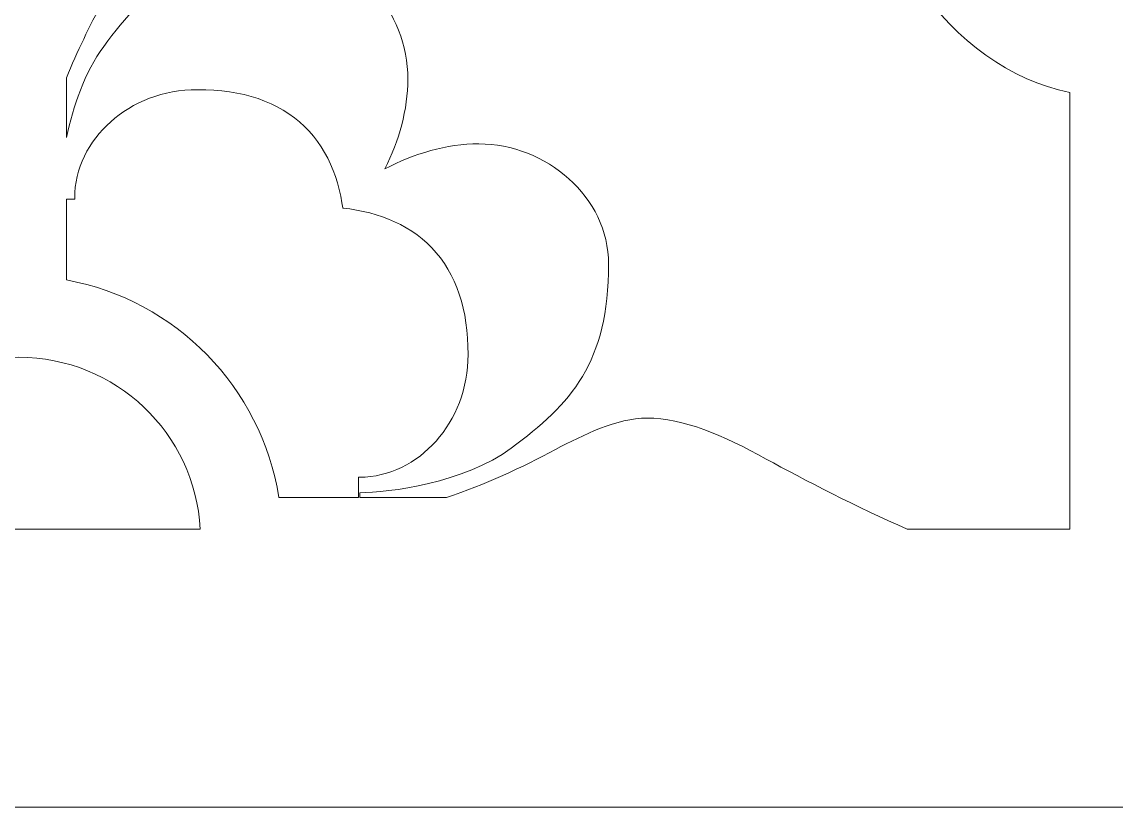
# Model space of a CAD drawing. Header units: centimetres. Extents: x -8.7 to 2, y -6.7 to 8.4.
# Drawn here: x -7.383 to -6.272, y -6.703 to -5.905 of the extents above; entities that cross this region are included whole.
import ezdxf

# ---------------------------------------------------------------- set-up
doc = ezdxf.new("R2010")
doc.units = ezdxf.units.CM
doc.header["$MEASUREMENT"] = 0
doc.layers.add('layer 1', color=7, linetype='Continuous')

msp = doc.modelspace()

# ---------------------------------------------------------------- linework, layer by layer
at = {"layer": 'layer 1', "color": 177, "lineweight": 9}
for points, knots in [([(-8.7169, -6.70279), (-8.7169, -6.70279), (-8.7169, -5.65469), (-8.7169, -5.65469), (-8.7169, -5.65469), (-8.7169, -5.65469), (-8.7169, -5.56045), (-8.7169, -5.56045), (-8.7169, -5.56045), (-8.7169, -5.56045), (-8.7169, -5.22248), (-8.7169, -5.22248), (-8.7169, -5.22248), (-8.7169, -5.22248), (-8.7169, -5.05978), (-8.7169, -5.05978), (-8.7169, -5.05978), (-8.7169, -5.05978), (-8.7169, -3.57526), (-8.7169, -3.57526), (-8.7169, -3.57526), (-8.7169, -3.57526), (-8.7169, -3.48102), (-8.7169, -3.48102), (-8.7169, -3.48102), (-8.7169, -3.48102), (-8.7169, -3.14306), (-8.7169, -3.14306), (-8.7169, -3.14306), (-8.7169, -3.14306), (-8.7169, -2.98035), (-8.7169, -2.98035), (-8.7169, -2.98035), (-8.7169, -2.98035), (-8.7169, -1.49584), (-8.7169, -1.49584), (-8.7169, -1.49584), (-8.7169, -1.49584), (-8.7169, -1.4016), (-8.7169, -1.4016), (-8.7169, -1.4016), (-8.7169, -1.4016), (-8.7169, -1.06363), (-8.7169, -1.06363), (-8.7169, -1.06363), (-8.7169, -1.06363), (-8.7169, -0.90093), (-8.7169, -0.90093), (-8.7169, -0.90093), (-8.7169, -0.90093), (-8.7169, 0.58359), (-8.7169, 0.58359), (-8.7169, 0.58359), (-8.7169, 0.58359), (-8.7169, 0.67783), (-8.7169, 0.67783), (-8.7169, 0.67783), (-8.7169, 0.67783), (-8.7169, 1.01579), (-8.7169, 1.01579), (-8.7169, 1.01579), (-8.7169, 1.01579), (-8.7169, 1.1785), (-8.7169, 1.1785), (-8.7169, 1.1785), (-8.7169, 1.1785), (-8.7169, 2.66301), (-8.7169, 2.66301), (-8.7169, 2.66301), (-8.7169, 2.66301), (-8.7169, 2.75725), (-8.7169, 2.75725), (-8.7169, 2.75725), (-8.7169, 2.75725), (-8.7169, 3.09522), (-8.7169, 3.09522), (-8.7169, 3.09522), (-8.7169, 3.09522), (-8.7169, 3.25792), (-8.7169, 3.25792), (-8.7169, 3.25792), (-8.7169, 3.25792), (-8.7169, 4.74243), (-8.7169, 4.74243), (-8.7169, 4.74243), (-8.7169, 4.74243), (-8.7169, 4.83668), (-8.7169, 4.83668), (-8.7169, 4.83668), (-8.7169, 4.83668), (-8.7169, 5.17464), (-8.7169, 5.17464), (-8.7169, 5.17464), (-8.7169, 5.17464), (-8.7169, 5.33735), (-8.7169, 5.33735), (-8.7169, 5.33735), (-8.7169, 5.33735), (-8.7169, 6.82186), (-8.7169, 6.82186), (-8.7169, 6.82186), (-8.7169, 6.82186), (-8.7169, 6.9161), (-8.7169, 6.9161), (-8.7169, 6.9161), (-8.7169, 6.9161), (-8.7169, 7.25407), (-8.7169, 7.25407), (-8.7169, 7.25407), (-8.7169, 7.25407), (-8.7169, 7.41677), (-8.7169, 7.41677), (-8.7169, 7.41677), (-8.7169, 7.41677), (-8.7169, 8.37754), (-8.7169, 8.37754), (-8.7169, 8.37754), (-8.7169, 8.37754), (-7.98536, 8.37754), (-7.98536, 8.37754), (-7.98536, 8.37754), (-7.98536, 8.37754), (-7.82032, 8.37754), (-7.82032, 8.37754), (-7.82032, 8.37754), (-7.82032, 8.37754), (-7.40775, 8.37754), (-7.40775, 8.37754), (-7.40775, 8.37754), (-7.40775, 8.37754), (-7.33799, 8.37754), (-7.33799, 8.37754), (-7.33799, 8.37754), (-7.33799, 8.37754), (-6.94873, 8.37754), (-6.94873, 8.37754), (-6.94873, 8.37754), (-6.94873, 8.37754), (-6.78737, 8.37754), (-6.78737, 8.37754), (-6.78737, 8.37754), (-6.78737, 8.37754), (-5.77977, 8.37754), (-5.77977, 8.37754), (-5.77977, 8.37754), (-5.77977, 8.37754), (-5.61473, 8.37754), (-5.61473, 8.37754), (-5.61473, 8.37754), (-5.61473, 8.37754), (-5.20216, 8.37754), (-5.20216, 8.37754), (-5.20216, 8.37754), (-5.20216, 8.37754), (-5.1324, 8.37754), (-5.1324, 8.37754), (-5.1324, 8.37754), (-5.1324, 8.37754), (-4.74314, 8.37754), (-4.74314, 8.37754), (-4.74314, 8.37754), (-4.74314, 8.37754), (-4.58178, 8.37754), (-4.58178, 8.37754), (-4.58178, 8.37754), (-4.58178, 8.37754), (-3.85015, 8.37754), (-3.85015, 8.37754), (-3.85015, 8.37754), (-3.85015, 8.37754), (-3.85015, 7.36066), (-3.85015, 7.36066), (-3.85015, 7.36066), (-3.85015, 7.36066), (-3.85015, 7.26641), (-3.85015, 7.26641), (-3.85015, 7.26641), (-3.85015, 7.26641), (-3.85015, 6.9286), (-3.85015, 6.9286), (-3.85015, 6.9286), (-3.85015, 6.9286), (-3.85015, 6.77755), (-3.85015, 6.77755), (-3.85015, 6.77755), (-3.85015, 6.77755), (-3.85015, 5.24221), (-3.85015, 5.24221), (-3.85015, 5.24221), (-3.85015, 5.24221), (-3.85015, 5.14795), (-3.85015, 5.14795), (-3.85015, 5.14795), (-3.85015, 5.14795), (-3.85015, 4.81014), (-3.85015, 4.81014), (-3.85015, 4.81014), (-3.85015, 4.81014), (-3.85015, 4.65909), (-3.85015, 4.65909), (-3.85015, 4.65909), (-3.85015, 4.65909), (-3.85015, 3.17448), (-3.85015, 3.17448), (-3.85015, 3.17448), (-3.85015, 3.17448), (-3.85015, 3.08022), (-3.85015, 3.08022), (-3.85015, 3.08022), (-3.85015, 3.08022), (-3.85015, 2.74242), (-3.85015, 2.74242), (-3.85015, 2.74242), (-3.85015, 2.74242), (-3.85015, 2.59137), (-3.85015, 2.59137), (-3.85015, 2.59137), (-3.85015, 2.59137), (-3.85015, 1.10676), (-3.85015, 1.10676), (-3.85015, 1.10676), (-3.85015, 1.10676), (-3.85015, 1.0125), (-3.85015, 1.0125), (-3.85015, 1.0125), (-3.85015, 1.0125), (-3.85015, 0.6747), (-3.85015, 0.6747), (-3.85015, 0.6747), (-3.85015, 0.6747), (-3.85015, 0.52364), (-3.85015, 0.52364), (-3.85015, 0.52364), (-3.85015, 0.52364), (-3.85015, -0.96097), (-3.85015, -0.96097), (-3.85015, -0.96097), (-3.85015, -0.96097), (-3.85015, -1.05523), (-3.85015, -1.05523), (-3.85015, -1.05523), (-3.85015, -1.05523), (-3.85015, -1.39303), (-3.85015, -1.39303), (-3.85015, -1.39303), (-3.85015, -1.39303), (-3.85015, -1.54408), (-3.85015, -1.54408), (-3.85015, -1.54408), (-3.85015, -1.54408), (-3.85015, -3.02869), (-3.85015, -3.02869), (-3.85015, -3.02869), (-3.85015, -3.02869), (-3.85015, -3.12295), (-3.85015, -3.12295), (-3.85015, -3.12295), (-3.85015, -3.12295), (-3.85015, -3.46075), (-3.85015, -3.46075), (-3.85015, -3.46075), (-3.85015, -3.46075), (-3.85015, -3.61181), (-3.85015, -3.61181), (-3.85015, -3.61181), (-3.85015, -3.61181), (-3.85015, -5.09642), (-3.85015, -5.09642), (-3.85015, -5.09642), (-3.85015, -5.09642), (-3.85015, -5.19068), (-3.85015, -5.19068), (-3.85015, -5.19068), (-3.85015, -5.19068), (-3.85015, -5.52848), (-3.85015, -5.52848), (-3.85015, -5.52848), (-3.85015, -5.52848), (-3.85015, -5.67953), (-3.85015, -5.67953), (-3.85015, -5.67953), (-3.85015, -5.67953), (-3.85015, -6.70279), (-3.85015, -6.70279), (-3.85015, -6.70279), (-3.85015, -6.70279), (-4.58169, -6.70279), (-4.58169, -6.70279), (-4.58169, -6.70279), (-4.58169, -6.70279), (-4.7476, -6.70279), (-4.7476, -6.70279), (-4.7476, -6.70279), (-4.7476, -6.70279), (-5.1324, -6.70279), (-5.1324, -6.70279), (-5.1324, -6.70279), (-5.1324, -6.70279), (-5.20216, -6.70279), (-5.20216, -6.70279), (-5.20216, -6.70279), (-5.20216, -6.70279), (-5.61759, -6.70279), (-5.61759, -6.70279), (-5.61759, -6.70279), (-5.61759, -6.70279), (-5.77971, -6.70279), (-5.77971, -6.70279), (-5.77971, -6.70279), (-5.77971, -6.70279), (-6.78728, -6.70279), (-6.78728, -6.70279), (-6.78728, -6.70279), (-6.78728, -6.70279), (-6.95319, -6.70279), (-6.95319, -6.70279), (-6.95319, -6.70279), (-6.95319, -6.70279), (-7.33799, -6.70279), (-7.33799, -6.70279), (-7.33799, -6.70279), (-7.33799, -6.70279), (-7.40775, -6.70279), (-7.40775, -6.70279), (-7.40775, -6.70279), (-7.40775, -6.70279), (-7.82318, -6.70279), (-7.82318, -6.70279), (-7.82318, -6.70279), (-7.82318, -6.70279), (-7.9853, -6.70279), (-7.9853, -6.70279), (-7.9853, -6.70279), (-7.9853, -6.70279), (-8.7169, -6.70279), (-8.7169, -6.70279)], [0, 0, 0, 0, 0.0117647, 0.0117647, 0.0117647, 0.0117647, 0.0235294, 0.0235294, 0.0235294, 0.0235294, 0.0352941, 0.0352941, 0.0352941, 0.0352941, 0.0470588, 0.0470588, 0.0470588, 0.0470588, 0.0588235, 0.0588235, 0.0588235, 0.0588235, 0.0705882, 0.0705882, 0.0705882, 0.0705882, 0.0823529, 0.0823529, 0.0823529, 0.0823529, 0.0941176, 0.0941176, 0.0941176, 0.0941176, 0.1058824, 0.1058824, 0.1058824, 0.1058824, 0.1176471, 0.1176471, 0.1176471, 0.1176471, 0.1294118, 0.1294118, 0.1294118, 0.1294118, 0.1411765, 0.1411765, 0.1411765, 0.1411765, 0.1529412, 0.1529412, 0.1529412, 0.1529412, 0.1647059, 0.1647059, 0.1647059, 0.1647059, 0.1764706, 0.1764706, 0.1764706, 0.1764706, 0.1882353, 0.1882353, 0.1882353, 0.1882353, 0.2, 0.2, 0.2, 0.2, 0.2117647, 0.2117647, 0.2117647, 0.2117647, 0.2235294, 0.2235294, 0.2235294, 0.2235294, 0.2352941, 0.2352941, 0.2352941, 0.2352941, 0.2470588, 0.2470588, 0.2470588, 0.2470588, 0.2588235, 0.2588235, 0.2588235, 0.2588235, 0.2705882, 0.2705882, 0.2705882, 0.2705882, 0.2823529, 0.2823529, 0.2823529, 0.2823529, 0.2941176, 0.2941176, 0.2941176, 0.2941176, 0.3058824, 0.3058824, 0.3058824, 0.3058824, 0.3176471, 0.3176471, 0.3176471, 0.3176471, 0.3294118, 0.3294118, 0.3294118, 0.3294118, 0.3411765, 0.3411765, 0.3411765, 0.3411765, 0.3529412, 0.3529412, 0.3529412, 0.3529412, 0.3647059, 0.3647059, 0.3647059, 0.3647059, 0.3764706, 0.3764706, 0.3764706, 0.3764706, 0.3882353, 0.3882353, 0.3882353, 0.3882353, 0.4, 0.4, 0.4, 0.4, 0.4117647, 0.4117647, 0.4117647, 0.4117647, 0.4235294, 0.4235294, 0.4235294, 0.4235294, 0.4352941, 0.4352941, 0.4352941, 0.4352941, 0.4470588, 0.4470588, 0.4470588, 0.4470588, 0.4588235, 0.4588235, 0.4588235, 0.4588235, 0.4705882, 0.4705882, 0.4705882, 0.4705882, 0.4823529, 0.4823529, 0.4823529, 0.4823529, 0.4941176, 0.4941176, 0.4941176, 0.4941176, 0.5058824, 0.5058824, 0.5058824, 0.5058824, 0.5176471, 0.5176471, 0.5176471, 0.5176471, 0.5294118, 0.5294118, 0.5294118, 0.5294118, 0.5411765, 0.5411765, 0.5411765, 0.5411765, 0.5529412, 0.5529412, 0.5529412, 0.5529412, 0.5647059, 0.5647059, 0.5647059, 0.5647059, 0.5764706, 0.5764706, 0.5764706, 0.5764706, 0.5882353, 0.5882353, 0.5882353, 0.5882353, 0.6, 0.6, 0.6, 0.6, 0.6117647, 0.6117647, 0.6117647, 0.6117647, 0.6235294, 0.6235294, 0.6235294, 0.6235294, 0.6352941, 0.6352941, 0.6352941, 0.6352941, 0.6470588, 0.6470588, 0.6470588, 0.6470588, 0.6588235, 0.6588235, 0.6588235, 0.6588235, 0.6705882, 0.6705882, 0.6705882, 0.6705882, 0.6823529, 0.6823529, 0.6823529, 0.6823529, 0.6941176, 0.6941176, 0.6941176, 0.6941176, 0.7058824, 0.7058824, 0.7058824, 0.7058824, 0.7176471, 0.7176471, 0.7176471, 0.7176471, 0.7294118, 0.7294118, 0.7294118, 0.7294118, 0.7411765, 0.7411765, 0.7411765, 0.7411765, 0.7529412, 0.7529412, 0.7529412, 0.7529412, 0.7647059, 0.7647059, 0.7647059, 0.7647059, 0.7764706, 0.7764706, 0.7764706, 0.7764706, 0.7882353, 0.7882353, 0.7882353, 0.7882353, 0.8, 0.8, 0.8, 0.8, 0.8117647, 0.8117647, 0.8117647, 0.8117647, 0.8235294, 0.8235294, 0.8235294, 0.8235294, 0.8352941, 0.8352941, 0.8352941, 0.8352941, 0.8470588, 0.8470588, 0.8470588, 0.8470588, 0.8588235, 0.8588235, 0.8588235, 0.8588235, 0.8705882, 0.8705882, 0.8705882, 0.8705882, 0.8823529, 0.8823529, 0.8823529, 0.8823529, 0.8941176, 0.8941176, 0.8941176, 0.8941176, 0.9058824, 0.9058824, 0.9058824, 0.9058824, 0.9176471, 0.9176471, 0.9176471, 0.9176471, 0.9294118, 0.9294118, 0.9294118, 0.9294118, 0.9411765, 0.9411765, 0.9411765, 0.9411765, 0.9529412, 0.9529412, 0.9529412, 0.9529412, 0.9647059, 0.9647059, 0.9647059, 0.9647059, 0.9764706, 0.9764706, 0.9764706, 0.9764706, 1, 1, 1, 1]), ([(-6.31871, -6.42038), (-6.31871, -6.42038), (-6.31871, -5.97695), (-6.31871, -5.97695), (-6.31871, -5.97695), (-6.44042, -5.95234), (-6.53464, -5.81874), (-6.54115, -5.65483), (-6.54115, -5.65483), (-6.72212, -5.65274), (-6.86926, -5.54384), (-6.87959, -5.40691), (-6.87959, -5.40691), (-6.87959, -5.40691), (-7.07468, -5.46628), (-7.07468, -5.46628), (-7.07468, -5.46628), (-7.07468, -5.46628), (-7.29887, -5.39806), (-7.29887, -5.39806), (-7.29887, -5.39806), (-7.29887, -5.39806), (-7.35442, -5.58814), (-7.35442, -5.58814), (-7.35442, -5.58814), (-7.33935, -5.61877), (-7.32383, -5.64818), (-7.3112, -5.67144), (-7.3112, -5.67144), (-7.28676, -5.7154), (-7.26967, -5.75571), (-7.26967, -5.79236), (-7.26967, -5.79236), (-7.26967, -5.8229), (-7.28676, -5.85711), (-7.30143, -5.8852), (-7.30143, -5.8852), (-7.31433, -5.9095), (-7.32723, -5.93541), (-7.33799, -5.96227), (-7.33799, -5.96227), (-7.33799, -5.96227), (-7.33799, -6.02267), (-7.33799, -6.02267), (-7.33799, -6.02267), (-7.33138, -5.99156), (-7.31966, -5.95655), (-7.3002, -5.9304), (-7.3002, -5.9304), (-7.25501, -5.86931), (-7.21349, -5.83146), (-7.11331, -5.83146), (-7.11331, -5.83146), (-7.0449, -5.83146), (-6.99117, -5.89496), (-6.99117, -5.96338), (-6.99117, -5.96338), (-6.99117, -5.99433), (-7.00017, -6.02629), (-7.01445, -6.0546), (-7.01445, -6.0546), (-6.98516, -6.03913), (-6.95163, -6.02924), (-6.9192, -6.02924), (-6.9192, -6.02924), (-6.85078, -6.02924), (-6.78728, -6.08298), (-6.78728, -6.15138), (-6.78728, -6.15138), (-6.78728, -6.25156), (-6.82513, -6.29308), (-6.88622, -6.33827), (-6.88622, -6.33827), (-6.93384, -6.3737), (-7.01081, -6.38348), (-7.04013, -6.38348), (-7.04013, -6.38348), (-7.04013, -6.38348), (-7.04013, -6.38823), (-7.04013, -6.38823), (-7.04013, -6.38823), (-7.04013, -6.38823), (-6.95203, -6.38823), (-6.95203, -6.38823), (-6.95203, -6.38823), (-6.91304, -6.376), (-6.87542, -6.35775), (-6.84102, -6.33949), (-6.84102, -6.33949), (-6.81293, -6.32483), (-6.77872, -6.30774), (-6.74818, -6.30774), (-6.74818, -6.30774), (-6.71153, -6.30774), (-6.67122, -6.32483), (-6.62726, -6.34928), (-6.62726, -6.34928), (-6.58888, -6.37011), (-6.53375, -6.39884), (-6.48399, -6.42038), (-6.48399, -6.42038), (-6.48399, -6.42038), (-6.31871, -6.42038), (-6.31871, -6.42038)], [0, 0, 0, 0, 0.037037, 0.037037, 0.037037, 0.037037, 0.0740741, 0.0740741, 0.0740741, 0.0740741, 0.1111111, 0.1111111, 0.1111111, 0.1111111, 0.1481481, 0.1481481, 0.1481481, 0.1481481, 0.1851852, 0.1851852, 0.1851852, 0.1851852, 0.2222222, 0.2222222, 0.2222222, 0.2222222, 0.2592593, 0.2592593, 0.2592593, 0.2592593, 0.2962963, 0.2962963, 0.2962963, 0.2962963, 0.3333333, 0.3333333, 0.3333333, 0.3333333, 0.3703704, 0.3703704, 0.3703704, 0.3703704, 0.4074074, 0.4074074, 0.4074074, 0.4074074, 0.4444444, 0.4444444, 0.4444444, 0.4444444, 0.4814815, 0.4814815, 0.4814815, 0.4814815, 0.5185185, 0.5185185, 0.5185185, 0.5185185, 0.5555556, 0.5555556, 0.5555556, 0.5555556, 0.5925926, 0.5925926, 0.5925926, 0.5925926, 0.6296296, 0.6296296, 0.6296296, 0.6296296, 0.6666667, 0.6666667, 0.6666667, 0.6666667, 0.7037037, 0.7037037, 0.7037037, 0.7037037, 0.7407407, 0.7407407, 0.7407407, 0.7407407, 0.7777778, 0.7777778, 0.7777778, 0.7777778, 0.8148148, 0.8148148, 0.8148148, 0.8148148, 0.8518519, 0.8518519, 0.8518519, 0.8518519, 0.8888889, 0.8888889, 0.8888889, 0.8888889, 0.9259259, 0.9259259, 0.9259259, 0.9259259, 1, 1, 1, 1]), ([(-7.33799, -6.08537), (-7.33799, -6.08537), (-7.33799, -6.16743), (-7.33799, -6.16743), (-7.33799, -6.16743), (-7.22705, -6.18769), (-7.13999, -6.27643), (-7.12223, -6.38823), (-7.12223, -6.38823), (-7.12223, -6.38823), (-7.04119, -6.38823), (-7.04119, -6.38823), (-7.04119, -6.38823), (-7.04119, -6.38823), (-7.04119, -6.36773), (-7.04119, -6.36773), (-7.04119, -6.36773), (-7.04119, -6.36773), (-7.0397, -6.36773), (-7.0397, -6.36773), (-7.0397, -6.36773), (-7.0397, -6.36773), (-7.03455, -6.36758), (-7.03455, -6.36758), (-7.03455, -6.36758), (-7.03455, -6.36758), (-7.02901, -6.36708), (-7.02901, -6.36708), (-7.02901, -6.36708), (-7.02901, -6.36708), (-7.02353, -6.36626), (-7.02353, -6.36626), (-7.02353, -6.36626), (-7.02353, -6.36626), (-7.01813, -6.36513), (-7.01813, -6.36513), (-7.01813, -6.36513), (-7.01813, -6.36513), (-7.01283, -6.36371), (-7.01283, -6.36371), (-7.01283, -6.36371), (-7.01283, -6.36371), (-7.00761, -6.36199), (-7.00761, -6.36199), (-7.00761, -6.36199), (-7.00761, -6.36199), (-7.0025, -6.36), (-7.0025, -6.36), (-7.0025, -6.36), (-7.0025, -6.36), (-6.99751, -6.35775), (-6.99751, -6.35775), (-6.99751, -6.35775), (-6.99751, -6.35775), (-6.99265, -6.35524), (-6.99265, -6.35524), (-6.99265, -6.35524), (-6.99265, -6.35524), (-6.9879, -6.35247), (-6.9879, -6.35247), (-6.9879, -6.35247), (-6.9879, -6.35247), (-6.9833, -6.34947), (-6.9833, -6.34947), (-6.9833, -6.34947), (-6.9833, -6.34947), (-6.97884, -6.34624), (-6.97884, -6.34624), (-6.97884, -6.34624), (-6.97884, -6.34624), (-6.97454, -6.34278), (-6.97454, -6.34278), (-6.97454, -6.34278), (-6.97454, -6.34278), (-6.97038, -6.33911), (-6.97038, -6.33911), (-6.97038, -6.33911), (-6.97038, -6.33911), (-6.96639, -6.33522), (-6.96639, -6.33522), (-6.96639, -6.33522), (-6.96639, -6.33522), (-6.96256, -6.33113), (-6.96256, -6.33113), (-6.96256, -6.33113), (-6.96256, -6.33113), (-6.95891, -6.32685), (-6.95891, -6.32685), (-6.95891, -6.32685), (-6.95891, -6.32685), (-6.95544, -6.32237), (-6.95544, -6.32237), (-6.95544, -6.32237), (-6.95544, -6.32237), (-6.95215, -6.3177), (-6.95215, -6.3177), (-6.95215, -6.3177), (-6.95215, -6.3177), (-6.94907, -6.31286), (-6.94907, -6.31286), (-6.94907, -6.31286), (-6.94907, -6.31286), (-6.94618, -6.30784), (-6.94618, -6.30784), (-6.94618, -6.30784), (-6.94618, -6.30784), (-6.94351, -6.30266), (-6.94351, -6.30266), (-6.94351, -6.30266), (-6.94351, -6.30266), (-6.94105, -6.29731), (-6.94105, -6.29731), (-6.94105, -6.29731), (-6.94105, -6.29731), (-6.93882, -6.2918), (-6.93882, -6.2918), (-6.93882, -6.2918), (-6.93882, -6.2918), (-6.93682, -6.28615), (-6.93682, -6.28615), (-6.93682, -6.28615), (-6.93682, -6.28615), (-6.93506, -6.28035), (-6.93506, -6.28035), (-6.93506, -6.28035), (-6.93506, -6.28035), (-6.93356, -6.27442), (-6.93356, -6.27442), (-6.93356, -6.27442), (-6.93356, -6.27442), (-6.93231, -6.26836), (-6.93231, -6.26836), (-6.93231, -6.26836), (-6.93231, -6.26836), (-6.93132, -6.26218), (-6.93132, -6.26218), (-6.93132, -6.26218), (-6.93132, -6.26218), (-6.93061, -6.25589), (-6.93061, -6.25589), (-6.93061, -6.25589), (-6.93061, -6.25589), (-6.93018, -6.2495), (-6.93018, -6.2495), (-6.93018, -6.2495), (-6.93018, -6.2495), (-6.93004, -6.2431), (-6.93004, -6.2431), (-6.93004, -6.2431), (-6.93004, -6.2431), (-6.93017, -6.23465), (-6.93017, -6.23465), (-6.93017, -6.23465), (-6.93017, -6.23465), (-6.93058, -6.22652), (-6.93058, -6.22652), (-6.93058, -6.22652), (-6.93058, -6.22652), (-6.93126, -6.21859), (-6.93126, -6.21859), (-6.93126, -6.21859), (-6.93126, -6.21859), (-6.93222, -6.21086), (-6.93222, -6.21086), (-6.93222, -6.21086), (-6.93222, -6.21086), (-6.93346, -6.20334), (-6.93346, -6.20334), (-6.93346, -6.20334), (-6.93346, -6.20334), (-6.93499, -6.19601), (-6.93499, -6.19601), (-6.93499, -6.19601), (-6.93499, -6.19601), (-6.93681, -6.18889), (-6.93681, -6.18889), (-6.93681, -6.18889), (-6.93681, -6.18889), (-6.93893, -6.18196), (-6.93893, -6.18196), (-6.93893, -6.18196), (-6.93893, -6.18196), (-6.94136, -6.17525), (-6.94136, -6.17525), (-6.94136, -6.17525), (-6.94136, -6.17525), (-6.94409, -6.16875), (-6.94409, -6.16875), (-6.94409, -6.16875), (-6.94409, -6.16875), (-6.94712, -6.16248), (-6.94712, -6.16248), (-6.94712, -6.16248), (-6.94712, -6.16248), (-6.95046, -6.15644), (-6.95046, -6.15644), (-6.95046, -6.15644), (-6.95046, -6.15644), (-6.9541, -6.15064), (-6.9541, -6.15064), (-6.9541, -6.15064), (-6.9541, -6.15064), (-6.95804, -6.14511), (-6.95804, -6.14511), (-6.95804, -6.14511), (-6.95804, -6.14511), (-6.96226, -6.13984), (-6.96226, -6.13984), (-6.96226, -6.13984), (-6.96226, -6.13984), (-6.96676, -6.13486), (-6.96676, -6.13486), (-6.96676, -6.13486), (-6.96676, -6.13486), (-6.97153, -6.13016), (-6.97153, -6.13016), (-6.97153, -6.13016), (-6.97153, -6.13016), (-6.97653, -6.12577), (-6.97653, -6.12577), (-6.97653, -6.12577), (-6.97653, -6.12577), (-6.98176, -6.12168), (-6.98176, -6.12168), (-6.98176, -6.12168), (-6.98176, -6.12168), (-6.9872, -6.11789), (-6.9872, -6.11789), (-6.9872, -6.11789), (-6.9872, -6.11789), (-6.99283, -6.1144), (-6.99283, -6.1144), (-6.99283, -6.1144), (-6.99283, -6.1144), (-6.99863, -6.11121), (-6.99863, -6.11121), (-6.99863, -6.11121), (-6.99863, -6.11121), (-7.0046, -6.1083), (-7.0046, -6.1083), (-7.0046, -6.1083), (-7.0046, -6.1083), (-7.01072, -6.10568), (-7.01072, -6.10568), (-7.01072, -6.10568), (-7.01072, -6.10568), (-7.01698, -6.10333), (-7.01698, -6.10333), (-7.01698, -6.10333), (-7.01698, -6.10333), (-7.02336, -6.10124), (-7.02336, -6.10124), (-7.02336, -6.10124), (-7.02336, -6.10124), (-7.02987, -6.09941), (-7.02987, -6.09941), (-7.02987, -6.09941), (-7.02987, -6.09941), (-7.0365, -6.09781), (-7.0365, -6.09781), (-7.0365, -6.09781), (-7.0365, -6.09781), (-7.04324, -6.09645), (-7.04324, -6.09645), (-7.04324, -6.09645), (-7.04324, -6.09645), (-7.05009, -6.09531), (-7.05009, -6.09531), (-7.05009, -6.09531), (-7.05009, -6.09531), (-7.05705, -6.09438), (-7.05705, -6.09438), (-7.05705, -6.09438), (-7.05705, -6.09438), (-7.05726, -6.09436), (-7.05726, -6.09436), (-7.05726, -6.09436), (-7.05726, -6.09436), (-7.05809, -6.08911), (-7.05809, -6.08911), (-7.05809, -6.08911), (-7.05809, -6.08911), (-7.05941, -6.08228), (-7.05941, -6.08228), (-7.05941, -6.08228), (-7.05941, -6.08228), (-7.06096, -6.07557), (-7.06096, -6.07557), (-7.06096, -6.07557), (-7.06096, -6.07557), (-7.06276, -6.06898), (-7.06276, -6.06898), (-7.06276, -6.06898), (-7.06276, -6.06898), (-7.06481, -6.06251), (-7.06481, -6.06251), (-7.06481, -6.06251), (-7.06481, -6.06251), (-7.06712, -6.05617), (-7.06712, -6.05617), (-7.06712, -6.05617), (-7.06712, -6.05617), (-7.06971, -6.04997), (-7.06971, -6.04997), (-7.06971, -6.04997), (-7.06971, -6.04997), (-7.07258, -6.04392), (-7.07258, -6.04392), (-7.07258, -6.04392), (-7.07258, -6.04392), (-7.07574, -6.03804), (-7.07574, -6.03804), (-7.07574, -6.03804), (-7.07574, -6.03804), (-7.07921, -6.03233), (-7.07921, -6.03233), (-7.07921, -6.03233), (-7.07921, -6.03233), (-7.08298, -6.02681), (-7.08298, -6.02681), (-7.08298, -6.02681), (-7.08298, -6.02681), (-7.08705, -6.0215), (-7.08705, -6.0215), (-7.08705, -6.0215), (-7.08705, -6.0215), (-7.09144, -6.01642), (-7.09144, -6.01642), (-7.09144, -6.01642), (-7.09144, -6.01642), (-7.09613, -6.01158), (-7.09613, -6.01158), (-7.09613, -6.01158), (-7.09613, -6.01158), (-7.10112, -6.007), (-7.10112, -6.007), (-7.10112, -6.007), (-7.10112, -6.007), (-7.10639, -6.00271), (-7.10639, -6.00271), (-7.10639, -6.00271), (-7.10639, -6.00271), (-7.11194, -5.99871), (-7.11194, -5.99871), (-7.11194, -5.99871), (-7.11194, -5.99871), (-7.11776, -5.995), (-7.11776, -5.995), (-7.11776, -5.995), (-7.11776, -5.995), (-7.12383, -5.9916), (-7.12383, -5.9916), (-7.12383, -5.9916), (-7.12383, -5.9916), (-7.13013, -5.98851), (-7.13013, -5.98851), (-7.13013, -5.98851), (-7.13013, -5.98851), (-7.13666, -5.98574), (-7.13666, -5.98574), (-7.13666, -5.98574), (-7.13666, -5.98574), (-7.14342, -5.98327), (-7.14342, -5.98327), (-7.14342, -5.98327), (-7.14342, -5.98327), (-7.15039, -5.98111), (-7.15039, -5.98111), (-7.15039, -5.98111), (-7.15039, -5.98111), (-7.15756, -5.97926), (-7.15756, -5.97926), (-7.15756, -5.97926), (-7.15756, -5.97926), (-7.16494, -5.9777), (-7.16494, -5.9777), (-7.16494, -5.9777), (-7.16494, -5.9777), (-7.17252, -5.97643), (-7.17252, -5.97643), (-7.17252, -5.97643), (-7.17252, -5.97643), (-7.18031, -5.97546), (-7.18031, -5.97546), (-7.18031, -5.97546), (-7.18031, -5.97546), (-7.18831, -5.97477), (-7.18831, -5.97477), (-7.18831, -5.97477), (-7.18831, -5.97477), (-7.19651, -5.97435), (-7.19651, -5.97435), (-7.19651, -5.97435), (-7.19651, -5.97435), (-7.20502, -5.97421), (-7.20502, -5.97421), (-7.20502, -5.97421), (-7.20502, -5.97421), (-7.21143, -5.97436), (-7.21143, -5.97436), (-7.21143, -5.97436), (-7.21143, -5.97436), (-7.21782, -5.97479), (-7.21782, -5.97479), (-7.21782, -5.97479), (-7.21782, -5.97479), (-7.2241, -5.9755), (-7.2241, -5.9755), (-7.2241, -5.9755), (-7.2241, -5.9755), (-7.23028, -5.97649), (-7.23028, -5.97649), (-7.23028, -5.97649), (-7.23028, -5.97649), (-7.23634, -5.97774), (-7.23634, -5.97774), (-7.23634, -5.97774), (-7.23634, -5.97774), (-7.24227, -5.97924), (-7.24227, -5.97924), (-7.24227, -5.97924), (-7.24227, -5.97924), (-7.24807, -5.981), (-7.24807, -5.981), (-7.24807, -5.981), (-7.24807, -5.981), (-7.25373, -5.98299), (-7.25373, -5.98299), (-7.25373, -5.98299), (-7.25373, -5.98299), (-7.25923, -5.98523), (-7.25923, -5.98523), (-7.25923, -5.98523), (-7.25923, -5.98523), (-7.26458, -5.98768), (-7.26458, -5.98768), (-7.26458, -5.98768), (-7.26458, -5.98768), (-7.26977, -5.99036), (-7.26977, -5.99036), (-7.26977, -5.99036), (-7.26977, -5.99036), (-7.27479, -5.99324), (-7.27479, -5.99324), (-7.27479, -5.99324), (-7.27479, -5.99324), (-7.27963, -5.99633), (-7.27963, -5.99633), (-7.27963, -5.99633), (-7.27963, -5.99633), (-7.2843, -5.99961), (-7.2843, -5.99961), (-7.2843, -5.99961), (-7.2843, -5.99961), (-7.28878, -6.00309), (-7.28878, -6.00309), (-7.28878, -6.00309), (-7.28878, -6.00309), (-7.29306, -6.00673), (-7.29306, -6.00673), (-7.29306, -6.00673), (-7.29306, -6.00673), (-7.29715, -6.01056), (-7.29715, -6.01056), (-7.29715, -6.01056), (-7.29715, -6.01056), (-7.30104, -6.01456), (-7.30104, -6.01456), (-7.30104, -6.01456), (-7.30104, -6.01456), (-7.30471, -6.01871), (-7.30471, -6.01871), (-7.30471, -6.01871), (-7.30471, -6.01871), (-7.30817, -6.02302), (-7.30817, -6.02302), (-7.30817, -6.02302), (-7.30817, -6.02302), (-7.3114, -6.02748), (-7.3114, -6.02748), (-7.3114, -6.02748), (-7.3114, -6.02748), (-7.31441, -6.03208), (-7.31441, -6.03208), (-7.31441, -6.03208), (-7.31441, -6.03208), (-7.31717, -6.03682), (-7.31717, -6.03682), (-7.31717, -6.03682), (-7.31717, -6.03682), (-7.31968, -6.04169), (-7.31968, -6.04169), (-7.31968, -6.04169), (-7.31968, -6.04169), (-7.32194, -6.04668), (-7.32194, -6.04668), (-7.32194, -6.04668), (-7.32194, -6.04668), (-7.32393, -6.05178), (-7.32393, -6.05178), (-7.32393, -6.05178), (-7.32393, -6.05178), (-7.32565, -6.057), (-7.32565, -6.057), (-7.32565, -6.057), (-7.32565, -6.057), (-7.32707, -6.06231), (-7.32707, -6.06231), (-7.32707, -6.06231), (-7.32707, -6.06231), (-7.3282, -6.06771), (-7.3282, -6.06771), (-7.3282, -6.06771), (-7.3282, -6.06771), (-7.32902, -6.07319), (-7.32902, -6.07319), (-7.32902, -6.07319), (-7.32902, -6.07319), (-7.32952, -6.07873), (-7.32952, -6.07873), (-7.32952, -6.07873), (-7.32952, -6.07873), (-7.32967, -6.08388), (-7.32967, -6.08388), (-7.32967, -6.08388), (-7.32967, -6.08388), (-7.32967, -6.08537), (-7.32967, -6.08537), (-7.32967, -6.08537), (-7.32967, -6.08537), (-7.33799, -6.08537), (-7.33799, -6.08537)], [0, 0, 0, 0, 0.0074627, 0.0074627, 0.0074627, 0.0074627, 0.0149254, 0.0149254, 0.0149254, 0.0149254, 0.0223881, 0.0223881, 0.0223881, 0.0223881, 0.0298507, 0.0298507, 0.0298507, 0.0298507, 0.0373134, 0.0373134, 0.0373134, 0.0373134, 0.0447761, 0.0447761, 0.0447761, 0.0447761, 0.0522388, 0.0522388, 0.0522388, 0.0522388, 0.0597015, 0.0597015, 0.0597015, 0.0597015, 0.0671642, 0.0671642, 0.0671642, 0.0671642, 0.0746269, 0.0746269, 0.0746269, 0.0746269, 0.0820896, 0.0820896, 0.0820896, 0.0820896, 0.0895522, 0.0895522, 0.0895522, 0.0895522, 0.0970149, 0.0970149, 0.0970149, 0.0970149, 0.1044776, 0.1044776, 0.1044776, 0.1044776, 0.1119403, 0.1119403, 0.1119403, 0.1119403, 0.119403, 0.119403, 0.119403, 0.119403, 0.1268657, 0.1268657, 0.1268657, 0.1268657, 0.1343284, 0.1343284, 0.1343284, 0.1343284, 0.141791, 0.141791, 0.141791, 0.141791, 0.1492537, 0.1492537, 0.1492537, 0.1492537, 0.1567164, 0.1567164, 0.1567164, 0.1567164, 0.1641791, 0.1641791, 0.1641791, 0.1641791, 0.1716418, 0.1716418, 0.1716418, 0.1716418, 0.1791045, 0.1791045, 0.1791045, 0.1791045, 0.1865672, 0.1865672, 0.1865672, 0.1865672, 0.1940299, 0.1940299, 0.1940299, 0.1940299, 0.2014925, 0.2014925, 0.2014925, 0.2014925, 0.2089552, 0.2089552, 0.2089552, 0.2089552, 0.2164179, 0.2164179, 0.2164179, 0.2164179, 0.2238806, 0.2238806, 0.2238806, 0.2238806, 0.2313433, 0.2313433, 0.2313433, 0.2313433, 0.238806, 0.238806, 0.238806, 0.238806, 0.2462687, 0.2462687, 0.2462687, 0.2462687, 0.2537313, 0.2537313, 0.2537313, 0.2537313, 0.261194, 0.261194, 0.261194, 0.261194, 0.2686567, 0.2686567, 0.2686567, 0.2686567, 0.2761194, 0.2761194, 0.2761194, 0.2761194, 0.2835821, 0.2835821, 0.2835821, 0.2835821, 0.2910448, 0.2910448, 0.2910448, 0.2910448, 0.2985075, 0.2985075, 0.2985075, 0.2985075, 0.3059701, 0.3059701, 0.3059701, 0.3059701, 0.3134328, 0.3134328, 0.3134328, 0.3134328, 0.3208955, 0.3208955, 0.3208955, 0.3208955, 0.3283582, 0.3283582, 0.3283582, 0.3283582, 0.3358209, 0.3358209, 0.3358209, 0.3358209, 0.3432836, 0.3432836, 0.3432836, 0.3432836, 0.3507463, 0.3507463, 0.3507463, 0.3507463, 0.358209, 0.358209, 0.358209, 0.358209, 0.3656716, 0.3656716, 0.3656716, 0.3656716, 0.3731343, 0.3731343, 0.3731343, 0.3731343, 0.380597, 0.380597, 0.380597, 0.380597, 0.3880597, 0.3880597, 0.3880597, 0.3880597, 0.3955224, 0.3955224, 0.3955224, 0.3955224, 0.4029851, 0.4029851, 0.4029851, 0.4029851, 0.4104478, 0.4104478, 0.4104478, 0.4104478, 0.4179104, 0.4179104, 0.4179104, 0.4179104, 0.4253731, 0.4253731, 0.4253731, 0.4253731, 0.4328358, 0.4328358, 0.4328358, 0.4328358, 0.4402985, 0.4402985, 0.4402985, 0.4402985, 0.4477612, 0.4477612, 0.4477612, 0.4477612, 0.4552239, 0.4552239, 0.4552239, 0.4552239, 0.4626866, 0.4626866, 0.4626866, 0.4626866, 0.4701493, 0.4701493, 0.4701493, 0.4701493, 0.4776119, 0.4776119, 0.4776119, 0.4776119, 0.4850746, 0.4850746, 0.4850746, 0.4850746, 0.4925373, 0.4925373, 0.4925373, 0.4925373, 0.5, 0.5, 0.5, 0.5, 0.5074627, 0.5074627, 0.5074627, 0.5074627, 0.5149254, 0.5149254, 0.5149254, 0.5149254, 0.5223881, 0.5223881, 0.5223881, 0.5223881, 0.5298507, 0.5298507, 0.5298507, 0.5298507, 0.5373134, 0.5373134, 0.5373134, 0.5373134, 0.5447761, 0.5447761, 0.5447761, 0.5447761, 0.5522388, 0.5522388, 0.5522388, 0.5522388, 0.5597015, 0.5597015, 0.5597015, 0.5597015, 0.5671642, 0.5671642, 0.5671642, 0.5671642, 0.5746269, 0.5746269, 0.5746269, 0.5746269, 0.5820896, 0.5820896, 0.5820896, 0.5820896, 0.5895522, 0.5895522, 0.5895522, 0.5895522, 0.5970149, 0.5970149, 0.5970149, 0.5970149, 0.6044776, 0.6044776, 0.6044776, 0.6044776, 0.6119403, 0.6119403, 0.6119403, 0.6119403, 0.619403, 0.619403, 0.619403, 0.619403, 0.6268657, 0.6268657, 0.6268657, 0.6268657, 0.6343284, 0.6343284, 0.6343284, 0.6343284, 0.641791, 0.641791, 0.641791, 0.641791, 0.6492537, 0.6492537, 0.6492537, 0.6492537, 0.6567164, 0.6567164, 0.6567164, 0.6567164, 0.6641791, 0.6641791, 0.6641791, 0.6641791, 0.6716418, 0.6716418, 0.6716418, 0.6716418, 0.6791045, 0.6791045, 0.6791045, 0.6791045, 0.6865672, 0.6865672, 0.6865672, 0.6865672, 0.6940299, 0.6940299, 0.6940299, 0.6940299, 0.7014925, 0.7014925, 0.7014925, 0.7014925, 0.7089552, 0.7089552, 0.7089552, 0.7089552, 0.7164179, 0.7164179, 0.7164179, 0.7164179, 0.7238806, 0.7238806, 0.7238806, 0.7238806, 0.7313433, 0.7313433, 0.7313433, 0.7313433, 0.738806, 0.738806, 0.738806, 0.738806, 0.7462687, 0.7462687, 0.7462687, 0.7462687, 0.7537313, 0.7537313, 0.7537313, 0.7537313, 0.761194, 0.761194, 0.761194, 0.761194, 0.7686567, 0.7686567, 0.7686567, 0.7686567, 0.7761194, 0.7761194, 0.7761194, 0.7761194, 0.7835821, 0.7835821, 0.7835821, 0.7835821, 0.7910448, 0.7910448, 0.7910448, 0.7910448, 0.7985075, 0.7985075, 0.7985075, 0.7985075, 0.8059701, 0.8059701, 0.8059701, 0.8059701, 0.8134328, 0.8134328, 0.8134328, 0.8134328, 0.8208955, 0.8208955, 0.8208955, 0.8208955, 0.8283582, 0.8283582, 0.8283582, 0.8283582, 0.8358209, 0.8358209, 0.8358209, 0.8358209, 0.8432836, 0.8432836, 0.8432836, 0.8432836, 0.8507463, 0.8507463, 0.8507463, 0.8507463, 0.858209, 0.858209, 0.858209, 0.858209, 0.8656716, 0.8656716, 0.8656716, 0.8656716, 0.8731343, 0.8731343, 0.8731343, 0.8731343, 0.880597, 0.880597, 0.880597, 0.880597, 0.8880597, 0.8880597, 0.8880597, 0.8880597, 0.8955224, 0.8955224, 0.8955224, 0.8955224, 0.9029851, 0.9029851, 0.9029851, 0.9029851, 0.9104478, 0.9104478, 0.9104478, 0.9104478, 0.9179104, 0.9179104, 0.9179104, 0.9179104, 0.9253731, 0.9253731, 0.9253731, 0.9253731, 0.9328358, 0.9328358, 0.9328358, 0.9328358, 0.9402985, 0.9402985, 0.9402985, 0.9402985, 0.9477612, 0.9477612, 0.9477612, 0.9477612, 0.9552239, 0.9552239, 0.9552239, 0.9552239, 0.9626866, 0.9626866, 0.9626866, 0.9626866, 0.9701493, 0.9701493, 0.9701493, 0.9701493, 0.9776119, 0.9776119, 0.9776119, 0.9776119, 0.9850746, 0.9850746, 0.9850746, 0.9850746, 1, 1, 1, 1]), ([(-7.57053, -6.42038), (-7.56527, -6.32322), (-7.4848, -6.24602), (-7.38632, -6.24602), (-7.38632, -6.24602), (-7.28785, -6.24602), (-7.20738, -6.32322), (-7.20212, -6.42038), (-7.20212, -6.42038), (-7.20212, -6.42038), (-7.57053, -6.42038), (-7.57053, -6.42038)], [0, 0, 0, 0, 0.25, 0.25, 0.25, 0.25, 0.5, 0.5, 0.5, 0.5, 1, 1, 1, 1])]:
    msp.add_open_spline(points, degree=3, knots=knots, dxfattribs=at)

doc.saveas('drawing.dxf')
